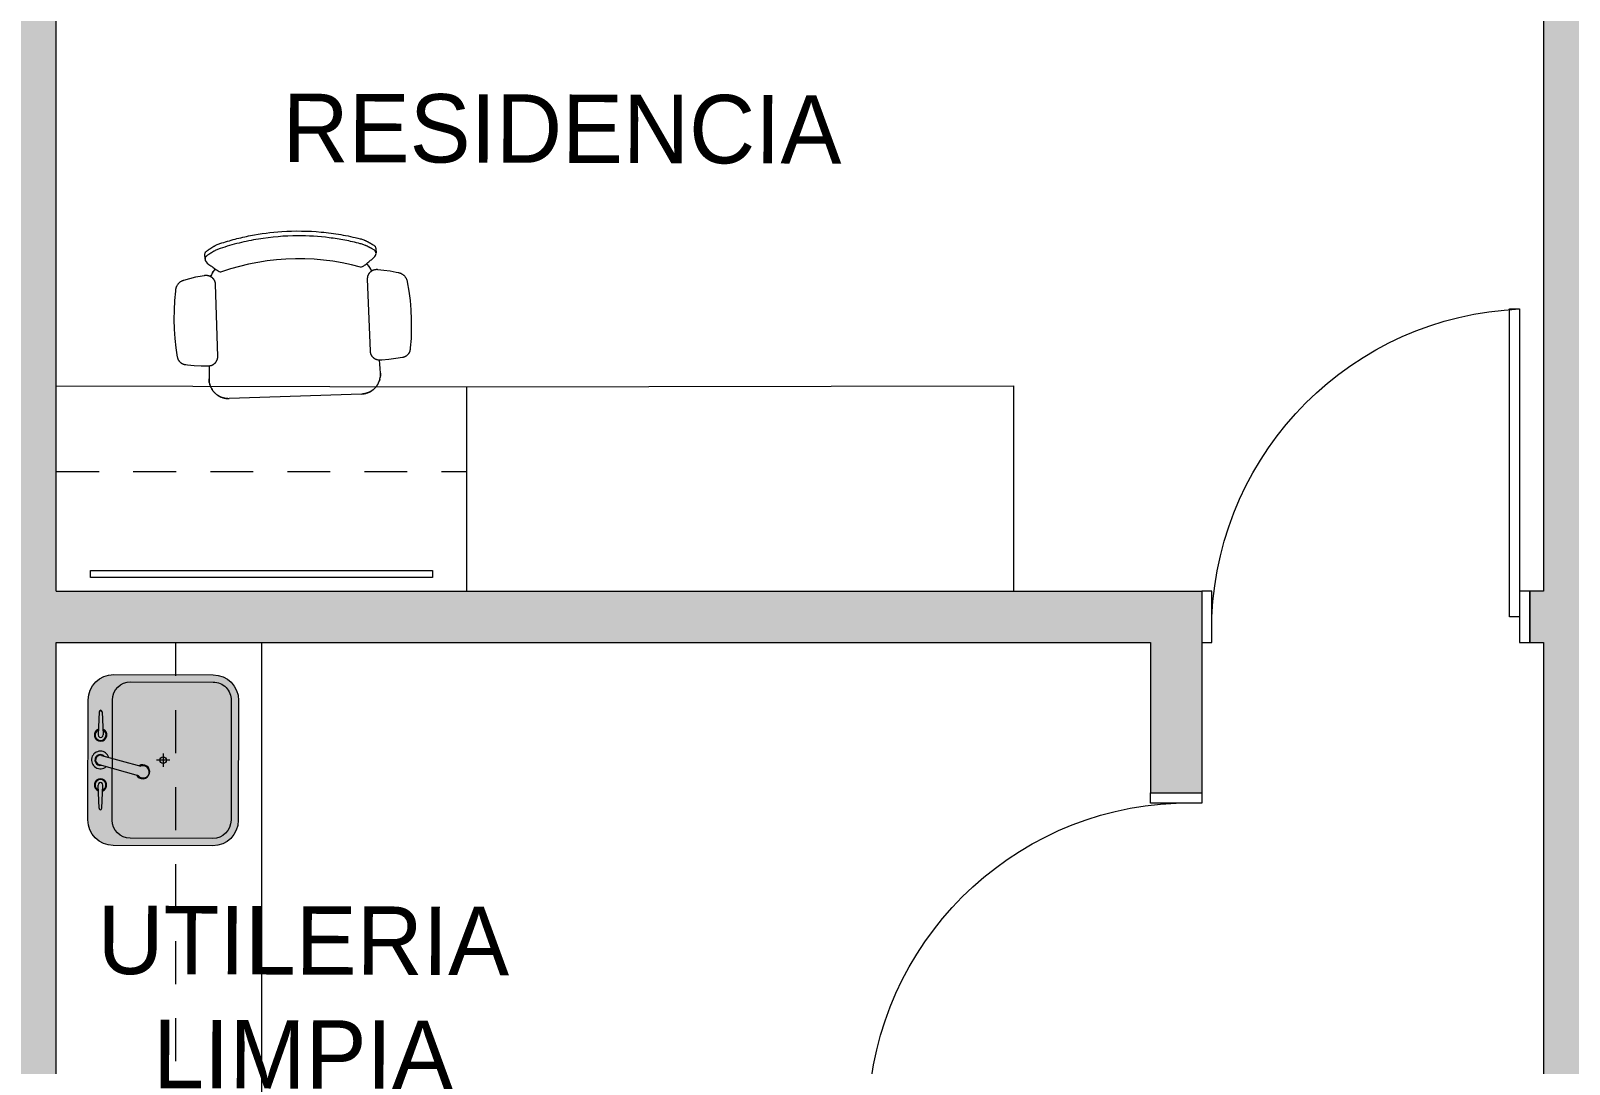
# Model space of a CAD drawing. Header units: metres. Extents: x 51 to 18146, y -212 to 18074.
# Drawn here: x 83.758 to 88.252, y 366.888 to 369.907 of the extents above; entities that cross this region are included whole.
import ezdxf

# ---------------------------------------------------------------- set-up
doc = ezdxf.new("R2010")
doc.units = ezdxf.units.M
doc.linetypes.add('HIDDEN2', pattern=[0.1875, 0.125, -0.0625])
doc.layers.get('0').update_dxf_attribs({"color": 250})
for name, color, linetype, lineweight in [('P0 - Mobiliario', 250, 'Continuous', 9), ('P0 - Paredes', 250, 'Continuous', 20), ('P0 - Puertas', 250, 'Continuous', 13), ('P0 - Textos', 250, 'Continuous', 13)]:
    doc.layers.add(name, color=color, linetype=linetype, lineweight=lineweight)
doc.layers.get('0').freeze()
doc.styles.add('CENTURY GOTHIC', font='GOTHIC.TTF')

# ---------------------------------------------------------------- blocks, each defined once
blk = doc.blocks.new('*U204')
at = {"true_color": 0xffffff, "transparency": 33554610}
h = blk.add_hatch(color=7, dxfattribs=at)
h.dxf.hatch_style = 1
edge = h.paths.add_edge_path()
edge.add_arc((-0.1754112079039519, -0.3529549743306418), 0.0745890372728767, 179.9999235499213, 269.99992322820077, ccw=False)
edge.add_line((-0.2500002451767621, -0.3529548748060725), (-0.2499998998292469, -0.0621328189313618))
edge.add_arc((-0.1754108629724667, -0.0621329194511027), 0.074589036856848, 89.99992284919779, 179.999922785477, ccw=False)
edge.add_line((-0.1754107625356791, 0.0124561174056778), (0.175411211087935, 0.0124557720581626))
edge.add_arc((0.1754111106483533, -0.0621332647184581), 0.0745890367766883, -7.68312282275474e-05, 89.99992284705132, ccw=False)
edge.add_line((0.2500001474249745, -0.0621333647392163), (0.2499998020774594, -0.352955420613927))
edge.add_arc((0.1754107656431135, -0.3529553185318639), 0.0745890364344157, 269.99992214355416, 359.9999215853742, ccw=False)
edge.add_line((0.1754106642877026, -0.4275443549662109), (-0.1754113078473446, -0.4275440116034515))
for p, q in [((-0.0193769116143344, -0.2075438721213073), (0.0193769034636278, -0.2075438216161296)), ((-2.95555246e-08, -0.1881669383373581), (2.34112564e-08, -0.2269207534153171)), ((-0.0133017225520443, -0.3879106942233967), (0.0181665066209031, -0.273320020828652)), ((0.0133021711043002, -0.39521650190974), (0.0447704002772476, -0.2806258285149952)), ((-0.1412001753877848, -0.3868279292717217), (-0.0732426715502516, -0.3838279292717217)), ((-0.1412001753877848, -0.3949866012201072), (-0.0732426715502516, -0.3979866012201072)), ((0.1412001162767357, -0.3868279292717217), (0.0732426124392024, -0.3838279292717217)), ((0.1412001162767357, -0.3949866012201072), (0.0732426124392024, -0.3979866012201072))]:
    blk.add_line(p, q)
for points in [[(-0.1754113078473446, -0.4275440116034515, -0.4142135607284759), (-0.2500002451767621, -0.3529548748060725), (-0.2499998998292469, -0.0621328189313618, -0.4142135620473575), (-0.1754107625356791, 0.0124561174056778), (0.175411211087935, 0.0124557720581626, -0.4142135607284759), (0.2500001474249745, -0.0621333647392163), (0.2499998020774594, -0.3529554206139271, -0.4142135595197065), (0.1754106642877026, -0.4275443549662109), (-0.1754113078473446, -0.4275440116034515)], [(-0.1263625668376313, -0.3564927501950094), (-0.175411279068385, -0.3564927154617823, -0.4142135623730951), (-0.2286890911630039, -0.3032147594723654), (-0.2286887463116776, -0.0621328467179435, -0.4142135623730951), (-0.1754107918108276, -0.0088550356157026), (0.1754111818127864, -0.008855378978462, -0.4142135623730951), (0.2286889939074052, -0.0621333369526346), (0.228688649552268, -0.3032152477223007, -0.4142135623730951), (0.1754106930666622, -0.3564930588245416), (-0.1263625668376313, -0.3564927501950094)]]:
    blk.add_lwpolyline(points, format="xyb")
blk.add_circle((-4.0753546e-09, -0.207543845876339), 0.0093769075389976)
for centre, radius, start, end in [((0.0340449883245716, -0.2675905452317382), 0.0204909172718762, 296.9585053378752, 212.3300945103781), ((0.0344451322122287, -0.2661334324946529), 0.0177944008897444, 305.4683929098612, 203.8202069383922), ((-0.1412001753877848, -0.3909072652459144), 0.0040793359741928, 90, 270), ((-0.0732426715502516, -0.3909072652459144), 0.0180793359741928, 201.2990041631152, 158.7009958368848), ((-0.0732426715502516, -0.3909072652459144), 0.0160793359741928, 204.3664815183077, 155.6335184816923), ((-0.0732426715502516, -0.3909072652459144), 0.0070793359741928, 266.5160229244314, 93.48397707556859), ((2.242761279e-07, -0.3915635980665684), 0.0257944008897444, 106.9734798283963, 42.31512001985699), ((2.242761279e-07, -0.3915635980665684), 0.0157944008897444, 135.4972837209779, 13.79131612727531), ((2.242761279e-07, -0.3915635980665684), 0.0137944008897444, 164.6442999241266, 344.6442999241266), ((0.0732426124392024, -0.3909072652459144), 0.0180793359741928, 21.29900416311521, 338.7009958368848), ((0.0732426124392024, -0.3909072652459144), 0.0160793359741928, 24.36648151830774, 335.6335184816923), ((0.0732426124392024, -0.3909072652459144), 0.0070793359741928, 86.51602292443143, 273.4839770755686), ((0.1412001162767357, -0.3909072652459144), 0.0040793359741928, 270, 90.00000000000003)]:
    blk.add_arc(centre, radius, start, end)
blk = doc.blocks.new('*U214')
for points in [[(0.9299999986658818, 0.9750000002444711), (0.9299999965936876, 0.0750000011175863), (0.8999999965657478, 0.0750000011175864), (0.8999999978230349, 0.9750000021071167)], [(-2.9103833e-09, 1.9557783e-09), (0.0299999971175564, 9.31331e-11), (0.0299999982817101, 0.149999998603017), (-1.513399e-09, 0.149999998603017)], [(0.9299999970593485, -7e-16), (0.959999996621627, -8e-16), (0.9599999976693652, 0.1499999966472379), (0.9299999983399175, 0.1500000003725283)]]:
    blk.add_lwpolyline(points, close=True)
blk.add_arc((0.9702641018259361, 0.0347358979013408), 0.9411258062979863, 92.45202878089133, 177.5479710811707)
blk = doc.blocks.new('*U215')
for points in [[(0.0299999979557468, 0.9750000002444719), (0.0300000000279397, 0.075000001117587), (0.0600000000558795, 0.075000001117587), (0.0599999987985937, 0.9750000021071173)], [(0.0299999995622786, -1e-16), (2e-16, -1e-16), (-1.0477379e-09, 0.1499999966472386), (0.0299999982817099, 0.1500000003725289)], [(0.9599999995320104, 1.9557776e-09), (0.9299999995040708, 9.31324e-11), (0.9299999983399173, 0.1499999986030163), (0.9599999981350263, 0.1499999986030163)]]:
    blk.add_lwpolyline(points, close=True)
blk.add_arc((-0.010264105204309, 0.0347358979013416), 0.9411258062979863, 2.452028918829248, 87.5479712191086)
blk = doc.blocks.new('EQ_Silla - Haworth-Zody Task1 - Silla operativa con apoyabrazos-V157-Layout Copy 1')
for p, q in [((0.3079581747192112, 0.0921738494505853), (-0.0793581747191419, 0.0921738494505875)), ((-0.1348424355650827, -0.0052449329755294), (-0.1353583258991049, 0.00684369083393)), ((0.3639583258991628, 0.0068436908339243), (0.3634424355651413, -0.0052449329755223)), ((-0.1086311546798821, -0.2437535726801241), (-0.1095237594148359, -0.0318337865780272)), ((0.3381237594148705, -0.0318337865779708), (0.3372311546799081, -0.2437535726801198)), ((-0.1358731024365228, -0.3180360660910343), (-0.1358731024365228, -0.3316857496327566)), ((0.3644731024365748, -0.331688326845399), (0.3644731024365748, -0.3180386937343387))]:
    blk.add_line(p, q)
at = {"flags": 128}
for points in [[(-0.1353583258991047, 0.0068436908339301), (-0.1359113819123139, 0.0198119512624371), (-0.1364562745090984, 0.0325887929057688)], [(0.365056274509157, 0.0325887929057683), (0.3645113819123725, 0.0198119512624365), (0.3639583258991634, 0.0068436908339292)], [(-0.2259057824548897, -0.0339270631162997), (-0.2290985714151343, -0.0614857801550134), (-0.2311867517393447, -0.0891501306642502), (-0.2321669827844545, -0.116875857584614), (-0.2320376963898896, -0.1446186056675393), (-0.2307990993863124, -0.1723339924342266), (-0.2284531732646974, -0.1999776791781552), (-0.2250036710064151, -0.2275054418975346), (-0.2243909969472571, -0.2316244073007391)], [(-0.2030415816124818, -0.0106836094461181), (-0.2041147055000873, -0.0108697968385668), (-0.2051795254931787, -0.0110987488107282), (-0.2062343381069231, -0.0113700990882817), (-0.2072774558661582, -0.011683413568676), (-0.2083072100049888, -0.0120381910155698), (-0.209321953136453, -0.0124338638607339), (-0.2103200618880125, -0.0128697991120263), (-0.2112999394985715, -0.0133452993660338), (-0.2122600183730034, -0.0138596039237884), (-0.2131987625899065, -0.0144118900077048), (-0.214114670358777, -0.0150012740778696), (-0.2150062764225875, -0.0156268132454913), (-0.2158721544018222, -0.0162875067813532), (-0.2167109190764331, -0.0169822977167305), (-0.2175212286018625, -0.0177100745343443), (-0.2183017866557187, -0.0184696729465391), (-0.21905134451164, -0.0192598777578906), (-0.2197687030369507, -0.0200794248092639), (-0.2204527146110336, -0.020927003000215), (-0.2211022849612838, -0.0218012563864419), (-0.2217163749137149, -0.0227007863490183), (-0.2222940020553939, -0.0236241538319009), (-0.2228342423061322, -0.0245698816440869), (-0.2233362313967547, -0.0255364568228245), (-0.2237991662518086, -0.0265223330540163), (-0.2242223062742774, -0.0275259331460024), (-0.224604974530393, -0.028545651552724), (-0.2249465588325723, -0.0295798569422661), (-0.2252465127188141, -0.0306268948066178), (-0.2255043563268677, -0.0316850901085477), (-0.2257196771619768, -0.0327527499613235), (-0.2258921307567439, -0.0338281663369217), (-0.2259057824548897, -0.0339270631163041)], [(-0.1373623365881645, -0.0049486939613892), (-0.1577386763790189, -0.0058132096444355), (-0.1780641458648533, -0.0074918700685434), (-0.1983062286303285, -0.0099819897351263), (-0.2030415816124818, -0.010683609446116)], [(-0.1095237594148359, -0.0318337865779687), (-0.1095590873103461, -0.0307452037547336), (-0.1096379186496258, -0.029658904420664), (-0.109760127319327, -0.0285766264229619), (-0.1099255178116617, -0.0275001011755637), (-0.1101338255371344, -0.0264310508892045), (-0.1103847172477954, -0.0253711858162947), (-0.1106777915704449, -0.0243222015148612), (-0.1110125796486866, -0.0232857761360084), (-0.1113885458930076, -0.022263567739255), (-0.1118050888376129, -0.0212572116399853), (-0.1122615421026607, -0.0202683177932689), (-0.1127571754602973, -0.0192984682183062), (-0.1132911960028721, -0.0183492144675256), (-0.1138627494114334, -0.0174220751444485), (-0.1144709213224718, -0.0165185334741922), (-0.1151147387906484, -0.0156400349307003), (-0.1157931718453511, -0.0147879849242257), (-0.1165051351384374, -0.0139637465530215), (-0.1172494896804949, -0.0131686384226626), (-0.1180250446630553, -0.0124039325365302), (-0.1188305593635831, -0.0116708522609288), (-0.1196647451303969, -0.0109705703679031), (-0.1205262674442145, -0.0103042071591043), (-0.1214137480531253, -0.0096728286735101), (-0.1223257671774634, -0.0090774449820177), (-0.1232608657811865, -0.0085190085715197), (-0.1242175479060003, -0.0079984128211503), (-0.1251942830645992, -0.0075164905730539), (-0.1261895086890887, -0.0070740128000239), (-0.1272016326307547, -0.0066716873721056), (-0.1282290357072089, -0.0063101579241556), (-0.1292700742927113, -0.0059900028261697), (-0.1303230829475796, -0.0057117342580201), (-0.1313863770826048, -0.005475797390033), (-0.1324582556539965, -0.0052825696708861), (-0.1335370038846878, -0.0051323602237092), (-0.134620896007637, -0.0050254093515644), (-0.1357081980266702, -0.0049618881530305), (-0.1367971704905018, -0.004941898248489), (-0.1373623365881645, -0.0049486939613892)], [(0.3659623365881904, -0.0049486939613914), (0.3648731838078021, -0.0049460778141358), (0.3637847976154853, -0.004987018254039), (0.3626989191969669, -0.005071449785128), (0.3616172857260727, -0.0051992373349601), (0.3605416275856133, -0.0053701764707109), (0.3594736655991776, -0.0055839937262419), (0.3584151082780946, -0.0058403470395459), (0.3573676490882852, -0.0061388263000106), (0.3563329637409899, -0.0064789540044937), (0.3553127075120656, -0.0068601860212201), (0.3543085125938127, -0.0072819124602927), (0.3533219854838964, -0.0077434586493685), (0.3523547044152356, -0.0082440862129998), (0.3514082168312066, -0.0087829942538932), (0.3504840369100362, -0.0093593206341293), (0.3495836431424448, -0.0099721433544521), (0.3487084759664051, -0.0106204820292336), (0.3478599354626877, -0.0113032994548983), (0.3470393791150767, -0.0120195032692313), (0.3462481196387094, -0.0127679476989044), (0.3454874228799383, -0.0135474353924911), (0.3447585057913172, -0.0143567193359696), (0.3440625344846842, -0.0151945048476589), (0.3434006223656677, -0.0160594516494659), (0.342773828352465, -0.0169501760110126), (0.3421831551817704, -0.0178652529633367), (0.3416295478046677, -0.0188032185785221), (0.3411138918748615, -0.0197625723116761), (0.340637012331836, -0.0207417794014595), (0.3401996720811347, -0.0217392733254384), (0.3398025707738567, -0.0227534583061066), (0.3394463436873875, -0.0237827118638474), (0.339131560709081, -0.0248253874125268), (0.3388587254245371, -0.0258798168936974), (0.3386282743120266, -0.0269443134451216), (0.3384405760441544, -0.0280171740993969), (0.3382959308981218, -0.0290966825083422), (0.3381945702752966, -0.0301811116887841), (0.338136656331064, -0.0312687267853699), (0.3381237594148705, -0.0318337865779708)], [(0.4316415816125078, -0.0106836094461181), (0.4114237683748084, -0.008003564945704), (0.3911149540360872, -0.0061341610851239), (0.3707476283669665, -0.0050783885117593), (0.3659623365881904, -0.0049486939613914)], [(0.4545057824549243, -0.0339270631163019), (0.4543372727566161, -0.0328510217115055), (0.4541258676687744, -0.0317825796157044), (0.4538719053944187, -0.0307234461083226), (0.4535757922190153, -0.0296753155770392), (0.4532380018604885, -0.0286398648071169), (0.452859074711343, -0.027618750298897), (0.4524396169741899, -0.0266136056177707), (0.4519802996919309, -0.0256260387808067), (0.4514818576742295, -0.0246576296842768), (0.4509450883219854, -0.0237099275761556), (0.4503708503516564, -0.022784448577641), (0.4497600624215067, -0.0218826732577137), (0.4491137016619228, -0.0210060442645106), (0.4484328021122387, -0.0201559640174228), (0.4477184530664777, -0.0193337924634995), (0.4469717973307345, -0.0185408449018479), (0.4461940293949053, -0.0177783898793981), (0.4453863935217819, -0.017047647161553), (0.4445501817564482, -0.0163497857807756), (0.443686731859372, -0.0156859221663969), (0.4427974251661927, -0.0150571183585982), (0.4418836843778915, -0.0144643803093122), (0.4409469712848398, -0.0139086562729976), (0.4399887844281344, -0.0133908352895473), (0.4390106567023638, -0.0129117457620805), (0.438014152903227, -0.0124721541316412), (0.4370008672242201, -0.0120727636510527), (0.4359724207062869, -0.011714213259899), (0.4349304586444543, -0.0113970765623171), (0.4338766479557564, -0.011121860909363), (0.4328126745124866, -0.0108890065873766), (0.4317402404451839, -0.0106988861135979), (0.4316415816125078, -0.0106836094461181)], [(0.4529909969472917, -0.2316244073007391), (0.4566057039634906, -0.2041178502760709), (0.4591175506984393, -0.1764887458362824), (0.4605225187331963, -0.1487812946545938), (0.4608183604186155, -0.1210398227422797), (0.4600046024711065, -0.093308710536543), (0.4580825467298099, -0.0656323219012465), (0.4550552680738797, -0.0380549331542383), (0.4545057824549243, -0.0339270631163019)], [(-0.2243909969472571, -0.2316244073007391), (-0.2241628828186982, -0.2329480334900994), (-0.2238820202270957, -0.2342614787875673), (-0.2235488584926584, -0.2355626419608503), (-0.2231639306031157, -0.2368494414264444), (-0.2227278523609645, -0.2381198185797041), (-0.2222413213983628, -0.2393717410881813), (-0.2217051160610755, -0.2406032061429317), (-0.2211200941632546, -0.2418122436625586), (-0.2204871916151352, -0.2429969194449534), (-0.2198074209257764, -0.2441553382615741), (-0.2190818695832824, -0.2452856468894291), (-0.2183116983150258, -0.2463860370758403), (-0.2174981392307288, -0.2474547484312462), (-0.2166424938513942, -0.248490071245452), (-0.2157461310270817, -0.249490349222817), (-0.2148104847471083, -0.2504539821319509), (-0.2138370518459289, -0.2513794283657758), (-0.212827389608519, -0.252265207407726), (-0.2117831132790869, -0.2531099022002948), (-0.2107058934769891, -0.2539121614120035), (-0.2095974535241188, -0.254670701599259), (-0.2084595666879351, -0.2553843092595656), (-0.2072940533446453, -0.2560518427729016), (-0.206102778066977, -0.2566722342280403), (-0.2048876466412342, -0.2572444911310017), (-0.203650603018498, -0.2577676979928073), (-0.2023936262046666, -0.2582410177941049), (-0.2011187270945072, -0.2586636933241708), (-0.1998279452546224, -0.259035048392322), (-0.1997320632002284, -0.259060417120922)], [(-0.1997320632002284, -0.259060417120922), (-0.1820200502348526, -0.2633419205167265), (-0.1641509905205514, -0.2669117075609025), (-0.1461534707410165, -0.2697640673556791), (-0.1391678896288675, -0.2706734188888888)], [(-0.1391678896288675, -0.2706734188888888), (-0.138084363155193, -0.2707840127589272), (-0.1369972808118873, -0.2708511886634137), (-0.1359083816988242, -0.2708748391352249), (-0.1348194078222842, -0.2708549263386543), (-0.1337321013081743, -0.2707914821299289), (-0.1326482016149616, -0.2706846080062496), (-0.1315694427509482, -0.2705344749434047), (-0.1304975505001813, -0.2703413231222828), (-0.12943423966161, -0.2701054615445896), (-0.1283812113057503, -0.2698272675385319), (-0.1273401500533352, -0.269507186155175), (-0.1263127213802844, -0.2691457294564522), (-0.1253005689533135, -0.2687434756959767), (-0.1243053120003777, -0.2683010683939536), (-0.1233285427202891, -0.267819215307695), (-0.1223718237355444, -0.2672986872993448), (-0.1214366855924268, -0.266740317102674), (-0.1205246243124612, -0.2661449979908931), (-0.1196370989991569, -0.2655136823475805), (-0.118775529503675, -0.2648473801430911), (-0.1179412941534148, -0.2641471573188192), (-0.1171357275469853, -0.2634141340819032), (-0.1163601184191019, -0.2626494831131629), (-0.115615707578921, -0.2618544276910216), (-0.1149036859249793, -0.2610302397345612), (-0.1142251925400497, -0.2601782377686855), (-0.1135813128687973, -0.2592997848147942), (-0.1129730769813451, -0.2583962862102264), (-0.1124014579253589, -0.2574691873599969), (-0.1118673701693946, -0.2565199714245132), (-0.1113716681399284, -0.2555501569467706), (-0.1109151448544657, -0.2545612954230576), (-0.1104985306528718, -0.2535549688208612), (-0.1101224920289928, -0.2525327870480789), (-0.10978763056443, -0.2514963853774908), (-0.1094944819660702, -0.2504474218306851), (-0.109243515209148, -0.2493875745255609), (-0.1090351317869315, -0.2483185389917287), (-0.1088696650684436, -0.2472420254579858), (-0.1087473797651453, -0.2461597561163532), (-0.1086684715074224, -0.2450734623668914), (-0.1086330665316714, -0.2439848820478776), (-0.1086311546798734, -0.2437535726801068)], [(0.3372311546799081, -0.2437535726801198), (0.3372573112773313, -0.2448424144756375), (0.3373269890107104, -0.2459293393289375), (0.337440076410526, -0.2470126083921226), (0.3375963925610668, -0.248090488665779), (0.3377956873898316, -0.2491612557714013), (0.3380376420676194, -0.2502231967100319), (0.3383218695185501, -0.2512746126027222), (0.3386479150393442, -0.2523138214083147), (0.3390152570267053, -0.2533391606144177), (0.3394233078118304, -0.2543489898970247), (0.3398714146005028, -0.2553416937447018), (0.3403588605174522, -0.2563156840430643), (0.340884865753198, -0.2572694026154024), (0.3414485888115641, -0.2582013237154537), (0.3420491278559165, -0.2591099564682489), (0.3426855221518979, -0.2599938472552216), (0.3433567536043881, -0.2608515820396724), (0.3440617483862405, -0.2616817886289058), (0.3447993786562031, -0.262483138869491), (0.3455684643632004, -0.2632543507719782), (0.3463677751341602, -0.2639941905618516), (0.3471960322423637, -0.2647014746532629), (0.3480519106531192, -0.265375071542554), (0.3489340411435489, -0.2660139036183842), (0.349841012493038, -0.2666169488857135), (0.3507713737409175, -0.2671832426007649), (0.3517236365076464, -0.2677118788143875), (0.352696277375941, -0.2682020118214066), (0.3536877403279017, -0.2686528575135758), (0.3546964392342994, -0.2690636946339568), (0.3557207603920622, -0.2694338659308034), (0.3567590651058482, -0.2697627792090036), (0.3578096923096145, -0.2700499082774717), (0.3588709612239562, -0.2702947937909601), (0.3599411740449951, -0.2704970439848763), (0.3610186186605226, -0.2706563353020565), (0.3621015713889862, -0.2707724129103762), (0.3631882997370499, -0.2708450911104243), (0.3642770651711794, -0.2708742536325827), (0.3653661258989389, -0.2708598538230393), (0.3664537396554679, -0.2708019147184149), (0.3675381664907901, -0.2707005290089174), (0.3677678896289022, -0.2706734188888888)], [(0.3677678896288936, -0.2706734188888867), (0.3858073614905924, -0.2680996804474562), (0.4037294816122606, -0.2648066142534339), (0.4215055784249018, -0.2607994885102467), (0.4283320632002545, -0.2590604171209198)], [(0.4283320632002545, -0.2590604171209198), (0.4296239362141156, -0.258692876020003), (0.4309000781434492, -0.2582739677710921), (0.4321584474333874, -0.257804362538013), (0.4333970309615147, -0.257284811588972), (0.4346138472584016, -0.2567161460946457), (0.4358069496775372, -0.256099275798521), (0.436974429509587, -0.2554351875614793), (0.4381144190358515, -0.2547249437830337), (0.4392250945162705, -0.2539696807017244), (0.4403046791070125, -0.2531706065773612), (0.4413514457030364, -0.2523289997580819), (0.4423637197010831, -0.2514462066352757), (0.4433398816786968, -0.2505236394896039), (0.4442783699849464, -0.2495627742317047), (0.4451776832387474, -0.2485651480410222), (0.446036382730738, -0.2475323569066372), (0.4468530947249013, -0.2464660530740486), (0.4476265126562744, -0.2453679424019225), (0.4483553992211581, -0.2442397816330897), (0.4490385883565301, -0.2430833755841091), (0.4496749871055124, -0.2419005742579801), (0.4502635773658725, -0.2406932698845023), (0.4508034175187425, -0.2394633938931351), (0.4512936439350432, -0.2382129138230975), (0.4517334723570924, -0.2369438301757484), (0.4521221991532235, -0.2356581732142048), (0.4524592024434995, -0.2343579997153386), (0.4527439430945475, -0.2330453896793981), (0.4529759655820493, -0.2317224430024375), (0.4529909969472917, -0.2316244073007391)], [(0.3180339258551021, -0.2790479169573947), (0.2915353869987303, -0.2866681727421991), (0.264753315191917, -0.2932226742093714), (0.2377305560363472, -0.2987009355547874), (0.2105103401821298, -0.3030941927289263), (0.1831362141679493, -0.3063954174574919), (0.1556519707559357, -0.3085993284851342), (0.1281015788725522, -0.3097024000243577), (0.1005291132677119, -0.3097028673960068), (0.0729786840045694, -0.308600729852388), (0.0454943658928295, -0.3063977505784579), (0.0181201279784691, -0.3030974538711131), (-0.0091002367973795, -0.2987051195010604), (-0.0361231816577749, -0.293227774266308), (-0.0629054756555216, -0.2866741807508004), (-0.0894042728334855, -0.2790548233061256), (-0.0894339737252274, -0.279045635561457)]]:
    blk.add_lwpolyline(points, dxfattribs=at)
for centre, major_axis, ratio, start_param, end_param in [((-0.0347523265836348, -0.2038370660846777), (0.2390804884998245, 0), 0.2923717047227383, 4.322964098592838, 4.347116558305048), ((0.263352326583653, -0.2038370660846777), (0.2390804884998248, 0), 0.2923717047227375, 5.077661402464497, 5.101813862176602)]:
    blk.add_ellipse(centre, major_axis=major_axis, ratio=ratio, start_param=start_param, end_param=end_param)
for points, knots in [([(-0.1314380760497149, 0.0585569405649997), (-0.1297150664134181, 0.0622049993486029), (-0.1268267779686376, 0.0672396324690435), (-0.1228101934131865, 0.072233395030301), (-0.1203669322204662, 0.0748442378107491), (-0.1185018842746867, 0.0766909481448618), (-0.1165902236666237, 0.0784190854458624), (-0.1139540500915292, 0.0805604901037947), (-0.1112614310052826, 0.0824861091285717), (-0.1085274334031657, 0.0841947354003728), (-0.106433286324765, 0.0853610641548807), (-0.1043340738447774, 0.0864264847716688), (-0.1015707032626833, 0.0877225107419734), (-0.0981770538230757, 0.0890945775587135), (-0.0954845473331059, 0.0898998263396851), (-0.0941474130462302, 0.0902271186446056)], [-1, -1, -1, -1, -0.8, -0.7000000000000001, -0.6500000000000002, -0.6000000000000001, -0.55, -0.5, -0.4, -0.35, -0.3, -0.25, -0.2, -0.1, 0, 0, 0, 0]), ([(-0.0912548920958012, 0.0909218871233229), (-0.0915450652540238, 0.0908802870929717), (-0.0919957326131124, 0.0907874257727281), (-0.0925483211512657, 0.0906469955357859), (-0.0928719213143915, 0.0905603888061155), (-0.0931180570100462, 0.0904925975232822), (-0.0933696003785661, 0.0904237960916198), (-0.093713264971736, 0.0903324866181086), (-0.0941542438341353, 0.0902182535196321), (-0.0946028172485875, 0.0901013558814184), (-0.0949617143853118, 0.0900034539976073), (-0.0952291737335568, 0.0899263443002192), (-0.0954960644965827, 0.0898466640849928), (-0.095853985948821, 0.0897398030563044), (-0.0963032750667688, 0.0896033765113959), (-0.0968444538122919, 0.089434531879339), (-0.0975653447057774, 0.0891980675816562), (-0.0984682183169726, 0.0888876764882781), (-0.0999137331434023, 0.0883592448499803), (-0.1017166160443157, 0.0876362108280078), (-0.1035040749845878, 0.0868323832204166), (-0.1049187213883338, 0.0861447211224973), (-0.1059668726287512, 0.0856057065682478), (-0.1068296396914773, 0.0851411672947812), (-0.1075111285436064, 0.0847630670407482), (-0.1079293252131913, 0.0845206704445937), (-0.1082606756683073, 0.0843251844328052), (-0.1085921363216849, 0.0841310812998083), (-0.1090030348957417, 0.0838886158620501), (-0.109485070949114, 0.0835962146224568), (-0.109947995136831, 0.0832999867258977), (-0.1103908516763099, 0.0830040426541177), (-0.110961806556296, 0.0826213360339343), (-0.1113660269212711, 0.0823542513260005), (-0.1116250685030013, 0.0821934378051991)], [-1, -1, -1, -1, -0.95, -0.925, -0.9125, -0.9, -0.8875, -0.875, -0.85, -0.825, -0.8125, -0.8, -0.7875000000000001, -0.775, -0.75, -0.725, -0.7, -0.65, -0.6, -0.5, -0.4, -0.35, -0.3, -0.25, -0.225, -0.2, -0.1875, -0.175, -0.15, -0.125, -0.1, -0.075, -0.05, 0, 0, 0, 0]), ([(0.3402250685030618, 0.0821934378051991), (0.3399660269213316, 0.0823542513260005), (0.3395618075732008, 0.0826213369436711), (0.33899084998163, 0.0830040411378895), (0.3385480015769064, 0.0832999924875646), (0.3380850468838576, 0.0835961930920169), (0.3376031247170578, 0.0838886962221422), (0.3371096213872324, 0.0841792744774303), (0.3366126457873563, 0.0844719137578753), (0.3361111689852555, 0.0847630797735141), (0.3356001688980332, 0.0850468686676951), (0.3350838644510113, 0.0853260645257113), (0.3343925663116907, 0.085696072125253), (0.3335185934590543, 0.086144545333104), (0.3321041489130438, 0.0868324848063964), (0.3303165903355381, 0.0876361755011523), (0.3285137363415899, 0.0883592492445658), (0.327068217702178, 0.0888876756433947), (0.3261653447821551, 0.0891980676865211), (0.3254444537979598, 0.0894345318595585), (0.3249032750707748, 0.0896033765168135), (0.324453985948395, 0.0897398030556319), (0.3240960644967383, 0.0898466640851193), (0.3238291737335958, 0.0899263443001852), (0.3235617143853818, 0.090003453997616), (0.3232028172486476, 0.0901013558814132), (0.3227542438341999, 0.0902182535196337), (0.3223132649717997, 0.0903324866181083), (0.32196960037863, 0.0904237960916197), (0.3217180570101101, 0.0904925975232821), (0.3214719213144551, 0.0905603888061154), (0.3211483211513297, 0.0906469955357859), (0.3205957326131762, 0.0907874257727281), (0.320145065254088, 0.0908802870929716), (0.3198548920958655, 0.090921887123323)], [-1, -1, -1, -1, -0.95, -0.925, -0.9, -0.875, -0.85, -0.825, -0.8, -0.775, -0.75, -0.725, -0.7, -0.65, -0.6, -0.5, -0.4, -0.35, -0.3, -0.275, -0.25, -0.225, -0.2125, -0.2, -0.1875, -0.175, -0.15, -0.125, -0.1125, -0.1, -0.0875, -0.075, -0.05, 0, 0, 0, 0]), ([(0.3227474130462934, 0.0902271186446056), (0.3240845473331688, 0.0898998263396851), (0.3267770478724963, 0.0890945751015192), (0.3301707196270103, 0.0877225174992574), (0.3329340455792904, 0.0864264730999959), (0.3350333941802102, 0.0853611086915262), (0.3371270302472412, 0.0841945689254619), (0.3391794363733747, 0.0829138870595185), (0.3412021246302125, 0.0815209806391065), (0.3432145982531228, 0.0800257603019773), (0.3451898205139021, 0.0784189189722743), (0.3471019921181163, 0.0766909926765461), (0.3489669039998317, 0.0748442261575976), (0.3514102095393579, 0.0722334016892441), (0.3554267658741137, 0.0672396274748355), (0.3583150664134776, 0.0622049993486028), (0.3600380760497742, 0.0585569405649997)], [-1, -1, -1, -1, -0.9, -0.8, -0.75, -0.7, -0.65, -0.6, -0.55, -0.5, -0.45, -0.4, -0.35, -0.3, -0.2, 0, 0, 0, 0]), ([(-0.1321916451116984, 0.0568125370264888), (-0.1329325412387867, 0.0550153412506641), (-0.1337976136406429, 0.0524626544181907), (-0.1345885741090656, 0.0498449734717892), (-0.1347818098146319, 0.0491391363902812)], [-0.4, -0.4, -0.4, -0.4, -0.3, -0.2637270941814748, -0.2637270941814748, -0.2637270941814748, -0.2637270941814748]), ([(0.3633500437148493, 0.0491204072770976), (0.3631675369587037, 0.0498319723106151), (0.3625647839866263, 0.0519938256115156), (0.3616846880836481, 0.0545548180593154), (0.3609745209703981, 0.056363588224411), (0.3607919793008476, 0.0568120722252804)], [-0.7362729058178431, -0.7362729058178431, -0.7362729058178431, -0.7362729058178431, -0.7, -0.625, -0.6, -0.6, -0.6, -0.6]), ([(0.365056274509157, 0.0325887929057699), (0.3651485838705521, 0.0359120853151212), (0.3649565400764512, 0.0402067050411395), (0.364354048057217, 0.0442993238559526), (0.3641750627479618, 0.0453106595850098)], [-1, -1, -1, -1, -0.85, -0.8, -0.8, -0.8, -0.8]), ([(-0.1074918230792057, -0.2888121454244476), (-0.1121228672009224, -0.2838407900334862), (-0.1170496171537303, -0.2761411101364257), (-0.1207642644605192, -0.2676251329153607), (-0.1215032036702093, -0.265420628539105)], [-0.615205812332493, -0.615205812332493, -0.615205812332493, -0.615205812332493, -0.3333333333333333, -0.2383083685885172, -0.2383083685885172, -0.2383083685885172, -0.2383083685885172]), ([(0.3499498264599861, -0.2653854354134375), (0.3492225466266153, -0.2675926150886794), (0.3458838400052281, -0.2762225328453685), (0.3405781386974866, -0.2836485189764659), (0.3360251494315221, -0.2887257886244559)], [-0.7616916314111954, -0.7616916314111954, -0.7616916314111954, -0.7616916314111954, -0.6666666666666666, -0.3847676228222946, -0.3847676228222946, -0.3847676228222946, -0.3847676228222946]), ([(-0.1337786907094627, -0.3249020827640658), (-0.135906091699721, -0.3214693965513963), (-0.1371751026193961, -0.3126456559319503), (-0.12829460167852, -0.3034425634114581), (-0.1194608401669618, -0.2978855819632817)], [0, 0, 0, 0, 0.4, 1, 1, 1, 1]), ([(0.3182968984863848, -0.2789838552986206), (0.3195734718198324, -0.2787313475865032), (0.3231140776195827, -0.279733789260372), (0.3314172477224516, -0.2850158214006022), (0.3382952314330134, -0.2903875713721492), (0.3421363161204112, -0.293591444593777)], [0.5555555555555556, 0.5555555555555556, 0.5555555555555556, 0.5555555555555556, 0.7222222222222223, 0.861111111111111, 1, 1, 1, 1]), ([(-0.1358730539699896, -0.3316857933774743), (-0.1358730716698342, -0.3322311745893991), (-0.1357071444796072, -0.3345162848192777), (-0.134842403328534, -0.3367613858057219), (-0.1337786907094627, -0.3384520484646375)], [0.737607479234478, 0.737607479234478, 0.737607479234478, 0.737607479234478, 0.8, 1, 1, 1, 1]), ([(-0.1310647324885156, -0.3407727578257767), (-0.1304087486750281, -0.3412433366769766), (-0.1292752412818839, -0.3420185975739311), (-0.1274996982783947, -0.3431947111588242), (-0.1260434887665344, -0.3441407182446821), (-0.1244773714650745, -0.3451798244168842), (-0.1228103598290906, -0.3463057042579011), (-0.12104375760466, -0.3474801192347597), (-0.1191735807349251, -0.3486561708132653), (-0.117213702178536, -0.3498535135795542), (-0.1151780480097815, -0.3510957603182133), (-0.1130603703682172, -0.3523419958102755), (-0.1108523265255993, -0.353552876929276), (-0.1085649294256907, -0.354747300182296), (-0.1062142841248763, -0.3559457282642105), (-0.1037947649462705, -0.3571082414529676), (-0.1004719852581668, -0.3585650497501463), (-0.0961567873518932, -0.3602179920740933), (-0.0925911590540601, -0.3614058330218435), (-0.0907912950076257, -0.3619623952951482)], [0, 0, 0, 0, 0.1, 0.15, 0.2, 0.25, 0.3, 0.35, 0.4, 0.45, 0.5, 0.55, 0.6, 0.65, 0.7, 0.75, 0.8, 0.9, 1, 1, 1, 1]), ([(-0.0907912950076256, -0.3474618679703779), (-0.0942680523817027, -0.3463876329080688), (-0.0994059711727877, -0.3446195130800963), (-0.105002942434549, -0.3421704771320599), (-0.1080724663198226, -0.3406959494216788), (-0.1103165403508348, -0.3395944114159666), (-0.112487871594749, -0.3384773580103986), (-0.1145768656384439, -0.3373305232248826), (-0.116589148939889, -0.3361863993807774), (-0.1185290146536919, -0.3350793053819868), (-0.1203841288227367, -0.3339894955007812), (-0.1221426327260924, -0.3329006803171306), (-0.1238073739446585, -0.3318514045104572), (-0.1259009238617184, -0.330550455883545), (-0.1282577513416973, -0.3291013552903756), (-0.1298150520158429, -0.3280865780225927), (-0.1305025374767579, -0.3276190141623122)], [0, 0, 0, 0, 0.2, 0.3, 0.35, 0.4, 0.45, 0.5, 0.55, 0.6, 0.65, 0.7, 0.75, 0.8, 0.9, 1, 1, 1, 1]), ([(0.319391228184764, -0.347464045243886), (0.3046021359036028, -0.3518158320251878), (0.274813466431913, -0.3595672499036816), (0.2142851778767307, -0.3712957419931038), (0.1297869535541905, -0.3794257330630491), (0.0410397077518383, -0.3751645170797891), (-0.034978108881693, -0.3623010580254756), (-0.0723010258359775, -0.3529027835194002), (-0.0907912950076254, -0.3474618679703778)], [0, 0, 0, 0, 0.1111111111111111, 0.2222222222222222, 0.4444444444444445, 0.7222222222222223, 0.861111111111111, 1, 1, 1, 1]), ([(0.3591026039593567, -0.3276215275543771), (0.358415124038431, -0.3280890818918089), (0.3568578321379268, -0.3291038401627929), (0.3545010096957226, -0.3305529170153902), (0.3524074601277312, -0.3318538468633681), (0.3507427173372466, -0.3329031087064918), (0.3489842101681901, -0.3339919098468778), (0.3471290912072114, -0.3350817053135703), (0.3451892191928324, -0.3361887848139922), (0.3431769280829451, -0.3373328941587834), (0.3410879248834381, -0.3384797139909614), (0.3389165833208611, -0.3395967514769669), (0.3366724977681628, -0.3406982728571726), (0.3336029569863288, -0.342172777849338), (0.3280059535284554, -0.3446217701127088), (0.3228680050531276, -0.3463898439289129), (0.3193912281848114, -0.3474640452438859)], [0, 0, 0, 0, 0.1, 0.2, 0.25, 0.3, 0.35, 0.4, 0.45, 0.5, 0.55, 0.6, 0.65, 0.7, 0.8, 1, 1, 1, 1]), ([(0.3193912281848115, -0.3619645484427746), (0.3211911022133266, -0.3614080032692449), (0.324756750598788, -0.3602201945452039), (0.3290719727494483, -0.3585672878946667), (0.3323947708842752, -0.3571105047724024), (0.3348143033010936, -0.3559480087338251), (0.3371649609487108, -0.3547495966839004), (0.3394523692241416, -0.3535551890410984), (0.341660422997068, -0.3523443228106467), (0.3437781093425053, -0.3510981011275139), (0.3458137708196531, -0.3498558677597539), (0.347773655130867, -0.3486585384730316), (0.3496438361994114, -0.3474825004094836), (0.3514104410492671, -0.3463080986228044), (0.3530774535697003, -0.345182231972177), (0.3546435698797479, -0.3441431391823167), (0.3560997764943522, -0.3431971457103204), (0.3578753132017569, -0.3420210503707064), (0.3590088131247518, -0.3412458033233909), (0.3596647907910966, -0.3407752337721938)], [0, 0, 0, 0, 0.1, 0.2, 0.25, 0.3, 0.35, 0.4, 0.45, 0.5, 0.55, 0.6, 0.65, 0.7, 0.75, 0.8, 0.85, 0.9, 1, 1, 1, 1]), ([(-0.0907912950076187, -0.3619623952951483), (-0.0759905701880261, -0.3662689688468676), (-0.046184825658495, -0.3739403087487274), (0.0143454856175163, -0.3855499629885253), (0.0988256973377897, -0.3936022397803471), (0.1875433485958242, -0.3893816570356043), (0.2635619898034067, -0.3766452575738768), (0.3008943567924756, -0.3673465649347187), (0.319391228184764, -0.3619645484427746)], [0, 0, 0, 0, 0.1111111111111111, 0.2222222222222222, 0.4444444444444445, 0.7222222222222223, 0.861111111111111, 1, 1, 1, 1])]:
    blk.add_open_spline(points, degree=3, knots=knots)
for points in [[(-0.0941474130462303, 0.0902271186446056), (-0.0925234668989875, 0.0906611469063517), (-0.0892625394520366, 0.0913833347353718), (-0.0843185334859088, 0.0920302827009218), (-0.0810144716546324, 0.0921738494506121), (-0.0793581747191456, 0.0921738494506121)], [(-0.0833383878014822, 0.0920350799567064), (-0.0846637179480975, 0.0919425442847924), (-0.0873123375636431, 0.0916648692411203), (-0.089942936312261, 0.0912006914373595), (-0.0912548920958012, 0.0909218871233231)], [(0.3079581747192039, 0.0921738494506121), (0.3096144716546964, 0.0921738494506121), (0.3129185334859803, 0.0920302827009223), (0.3178625394520991, 0.091383334735372), (0.3211234668990504, 0.0906611469063517), (0.3227474130462934, 0.0902271186446056)], [(0.3198548920958656, 0.0909218871233231), (0.3185429363123251, 0.0912006914373595), (0.3159123375637066, 0.0916648692411205), (0.3132637179481688, 0.0919425442847929), (0.311938387801553, 0.0920350799567068)], [(-0.1364562745090983, 0.0325887929057688), (-0.1366153533177319, 0.0372094991122848), (-0.1359380657164682, 0.0461694910622288), (-0.133269887678143, 0.0545310753310691), (-0.1314380760497149, 0.0585569405649997)], [(-0.1355747358825383, 0.0453107708055402), (-0.1363042570909955, 0.0412600611186305), (-0.136579353657625, 0.0370198494515713), (-0.1364562745090983, 0.0325887929057696)], [(-0.126845154379137, 0.066821793767367), (-0.1277560807748633, 0.0654610975712508), (-0.1286231695724769, 0.0640535607740387), (-0.1294323728167443, 0.0625943896119477)], [(-0.1199265273590627, 0.0752771879964171), (-0.1209118545441325, 0.0742852643253627), (-0.1218620075771386, 0.0732527835221867), (-0.1227769151950361, 0.0721812472272598)], [(-0.1116250685030013, 0.0821934378051993), (-0.1125721355134791, 0.0815414432195215), (-0.1134958227074884, 0.0808663443964892), (-0.1143964852061841, 0.0801671687235833)], [(0.3429967126122217, 0.0801670974351137), (0.3420959335193206, 0.0808663096586067), (0.3411721355135517, 0.0815414432195131), (0.3402250685030618, 0.0821934378051993)], [(0.3513782028245383, 0.0721837990517621), (0.3504624451626814, 0.0732542557086287), (0.3495362621773022, 0.0743121409992559), (0.3485265273591227, 0.0752771879964171)], [(0.3580293330806757, 0.0625858851170294), (0.3572222827789, 0.0640481919290006), (0.3563416204609853, 0.0654425889707724), (0.3554451543791966, 0.0668217937673668)], [(0.3600380760497742, 0.0585569405649997), (0.3618698876782021, 0.0545310753310691), (0.3645380657165271, 0.0461694910622289), (0.3652153533177906, 0.0372094991122852), (0.365056274509157, 0.0325887929057693)], [(-0.1213551818269413, -0.2653646276346375), (-0.1207580552436469, -0.2671770965683204), (-0.1200770740818514, -0.2689710624395293), (-0.1193122383415549, -0.2707465327611029)], [(0.3479122383416136, -0.2707465327611029), (0.3486770740819068, -0.2689710624395369), (0.3493580552436996, -0.2671770965683359), (0.3499551818269922, -0.2653646276346609)], [(-0.1194608401669615, -0.2978855819632816), (-0.1184198368492226, -0.2972312599936729), (-0.1163916108992341, -0.2958608347764585), (-0.1144703585430339, -0.2943668470032506), (-0.1135363224763551, -0.2935889624776482)], [(-0.1158178110581695, -0.2776236299166693), (-0.1150202324035379, -0.2789889593867183), (-0.1141789828348935, -0.2803292782481608), (-0.1132762237685947, -0.2816231100551406)], [(-0.1135363224763551, -0.2935889624776482), (-0.1073906268400132, -0.2884628391765297), (-0.0971488544004196, -0.2808295641170204), (-0.0913933479879398, -0.2786432686975961), (-0.0896936098344454, -0.2789803061729968)], [(0.3418762237686529, -0.2816231100551414), (0.3427735245229002, -0.2803225504098565), (0.3435609515807609, -0.2789510105888695), (0.3443078638496921, -0.2775532468787881)], [(0.3421363161204112, -0.293591444593777), (0.3430703501200176, -0.2943693334760297), (0.3449915979910578, -0.2958633311186943), (0.3470198187461932, -0.2972337685176773), (0.34806081928725, -0.2978880971562483)], [(0.3480608192872509, -0.2978880971562483), (0.3510054130962477, -0.2997404522729548), (0.3561192172595029, -0.303430366758891), (0.3614149411227694, -0.3089311608900327), (0.3643021924273775, -0.3143669484894076), (0.3647605924337665, -0.3197152081690292), (0.3634423756026226, -0.3231883727090002), (0.3623786664970768, -0.3249047019979256)], [(-0.1305025374767579, -0.3276190141623122), (-0.1313551712131819, -0.3270838150518702), (-0.1327672461489301, -0.3260957940417204), (-0.1335510578679955, -0.3252725274530394), (-0.1337786907094622, -0.3249020827640658)], [(-0.1337786907094622, -0.3384520484646376), (-0.1335768455760833, -0.3387748843970572), (-0.1329151890378965, -0.3394845052229999), (-0.1317590577138056, -0.3403220239711499), (-0.1310647324885156, -0.3407727578257767)], [(0.3623786664970769, -0.3249047019979256), (0.362151036788545, -0.3252751353780979), (0.3613672441453771, -0.3260983730176789), (0.3599552115401088, -0.3270863524157322), (0.3591026039593567, -0.3276215275543771)], [(0.3596647907910967, -0.3407752337721938), (0.3603590925217336, -0.3403245207374879), (0.3615151857466233, -0.3394870384773118), (0.3621768246002774, -0.3387774438356073), (0.3623786664970769, -0.3384546184193729)], [(0.3623786664970768, -0.338454618419373), (0.3637742339110122, -0.3362365418889462), (0.3644727592537573, -0.3339764154670633), (0.3644730803940017, -0.3316842323589958)]]:
    blk.add_open_spline(points, degree=3)

msp = doc.modelspace()

# ---------------------------------------------------------------- hatches: boundary and pattern name
at = {"layer": 'P0 - Paredes'}
h = msp.add_hatch(color=256, dxfattribs=at)
h.dxf.hatch_style = 1
h.paths.add_polyline_path([(83.83248244665565, 372.5150811914206), (83.68265436039866, 372.5150811910034), (83.68265439203383, 371.3863751417995), (83.68265439389646, 370.9169152789116), (83.68265439389646, 365.0736239139438), (83.83248244665565, 365.0736239144206), (83.83248244851826, 366.521957652688), (87.02881426985562, 366.521957652688), (87.02881426985562, 365.0736239144206), (87.17864232261479, 365.0736239144206), (87.17864254029095, 366.721728392303), (87.0288142735809, 366.72172837466), (87.0288142735809, 366.6717857068181), (83.83248244665565, 366.6717857072949), (83.83248244851826, 368.120120818615), (87.02881426985562, 368.1201208181381), (87.02881426985562, 367.6806279389858), (87.17864232447744, 367.680627938509), (87.17864232447744, 368.2699488728047), (83.83248244665565, 368.2699488728047)])
h = msp.add_hatch(color=256, dxfattribs=at)
h.dxf.hatch_style = 1
h.paths.add_polyline_path([(88.32732404245436, 370.66720048213), (88.17749599155783, 370.6672004816532), (88.17749598969517, 370.1278208542466), (88.15751891995967, 370.1278208565712), (88.15751892182232, 369.9779928052425), (88.17749598969517, 369.9779928056598), (88.17749598969517, 368.2699488560558), (88.137541790694, 368.2699488569499), (88.13754178883136, 368.1201208107471), (88.17749598969517, 368.1201208107471), (88.17749598969517, 364.4243662615419), (88.32732404616475, 364.424366261065)])

# ---------------------------------------------------------------- linework, layer by layer
at = {"layer": 'P0 - Mobiliario', "linetype": 'HIDDEN2'}
for p, q in [((83.83248241874576, 368.6195476651788), (85.03114452172817, 368.6195476656556)), ((84.18208121161162, 366.6717857063413), (84.18208121161162, 368.1201208177209))]:
    msp.add_line(p, q, dxfattribs=at)
at = {"layer": 'P0 - Mobiliario'}
msp.add_line((84.43179463535547, 368.1201208177209, -0.0654929302677141), (84.43179463908076, 366.6717857068181, -0.0654929302677141), dxfattribs=at)
for points in [[(83.83248241502046, 368.8692610800862), (85.03114452172817, 368.8665180678964), (85.03114452172817, 368.2672058601379)], [(85.03114452172817, 368.8665180678964), (86.62931043705345, 368.8692610893846), (86.62931043705345, 368.2699488816262)]]:
    msp.add_lwpolyline(points, dxfattribs=at)
msp.add_lwpolyline([(84.93124032051861, 368.3099030201435), (83.93238662552834, 368.3099030201435), (83.932386627391, 368.3298800940514), (84.93124032238126, 368.3298800940514)], close=True, dxfattribs=at)
at = {"layer": 'P0 - Paredes'}
for p, q in [((83.83248241874576, 368.2699488723278), (83.83248241502046, 372.5150811910034)), ((88.17749598969517, 369.9779928056598), (88.17749598969517, 368.2699488560558)), ((83.83248241874576, 368.2699488723278), (87.17864229470491, 368.269948871851)), ((87.17864229470491, 368.269948871851), (87.17864229656756, 367.6806279380918)), ((83.83248241874576, 368.1201208177209), (87.02881424008308, 368.1201208181381)), ((83.83248241874576, 366.6717857068181), (83.83248241874576, 368.1201208177209)), ((87.02881424008308, 368.1201208181381), (87.02881424008308, 367.6806279380918)), ((88.17749598969517, 368.1201208107471), (88.17749598969517, 364.4243662615419)), ((87.02881424008308, 367.6806279380918), (87.17864229656756, 367.6806279380918))]:
    msp.add_line(p, q, dxfattribs=at)
at = {"layer": 'P0 - Paredes', "elevation": -7.4768735e-09}
msp.add_lwpolyline([(88.1774959357381, 368.2699488569499), (88.137541790694, 368.2699488569499), (88.13754178883136, 368.1201208107471), (88.17749593760074, 368.1201208102703)], dxfattribs=at)

# ---------------------------------------------------------------- block references
at = {"layer": 'P0 - Mobiliario'}
for name, p, xscale, yscale, zscale, rotation in [('EQ_Silla - Haworth-Zody Task1 - Silla operativa con apoyabrazos-V157-Layout Copy 1', (84.41371038337051, 368.9268509411812), -0.9988536949837254, 0.9988536949837254, 0.9988536949837254, 181.9857303909539), ('*U204', (84.35220849630237, 367.775382470429), 0.9988536949837257, 0.9988536949837257, 0.9988536949837257, 269.8521972101777)]:
    msp.add_blockref(name, p, dxfattribs=dict(at, xscale=xscale, yscale=yscale, zscale=zscale, rotation=rotation))
at = {"layer": 'P0 - Puertas', "extrusion": (7.7063005e-09, 5.827071e-10, 1), "xscale": -0.9988536949837254, "yscale": 0.9988536949837254, "zscale": 0.9988536949837254, "rotation": 359.9999994071058}
msp.add_blockref('*U215', (88.13754184092582, 368.1201208060384, 0.0698733898795117), dxfattribs=at)
at = {"layer": 'P0 - Puertas', "extrusion": (-5.827071e-10, 7.7063005e-09, 1), "xscale": -0.9988536949837254, "yscale": 0.9988536949837254, "zscale": 0.9988536949837254, "rotation": 89.9999994071057}
msp.add_blockref('*U214', (87.17864230400323, 367.6806279357673, -0.0327461742684376), dxfattribs=at)

# ---------------------------------------------------------------- texts
at = {"layer": 'P0 - Textos', "char_height": 0.199770738996745, "attachment_point": 2, "rotation": 359.8338135074026, "style": 'CENTURY GOTHIC'}
for s, insert in [('RESIDENCIA', (85.31033022494614, 369.7206351953745)), ('UTILERIA LIMPIA', (84.55460247207712, 367.3492073044209))]:
    msp.add_mtext_dynamic_manual_height_columns(s, width=0.0018619528952601, gutter_width=0.0029965610849512, heights=[0], dxfattribs=dict(at, insert=insert))

doc.saveas('drawing.dxf')
